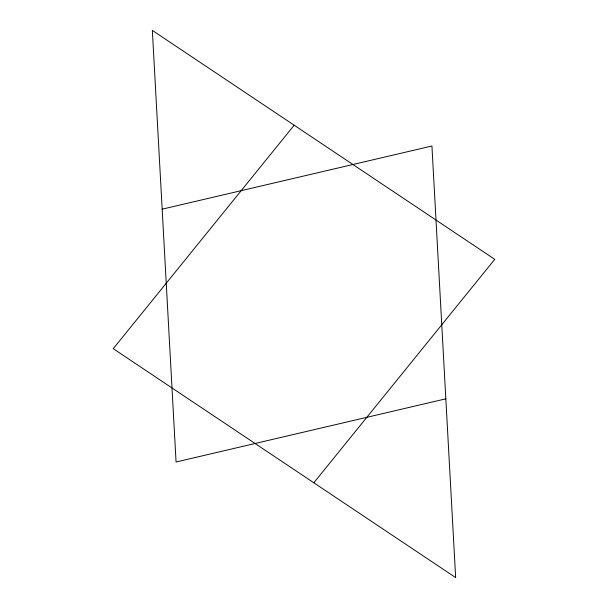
<?xml version="1.0" encoding="UTF-8"?>
<svg xmlns="http://www.w3.org/2000/svg" width="608" height="608" viewBox="0 0 608 608"><rect width="100%" height="100%" fill="white"/><g stroke="black" fill="none" stroke-linecap="round" stroke-linejoin="round"><path stroke-width="0.91" d="M294.173 125.225L113.248 348.673L455.658 577.6L431.931 146.004L162.169 209.175M313.827 482.775L494.752 259.327L152.342 30.4L176.069 461.996L445.831 398.825"/></g></svg>
